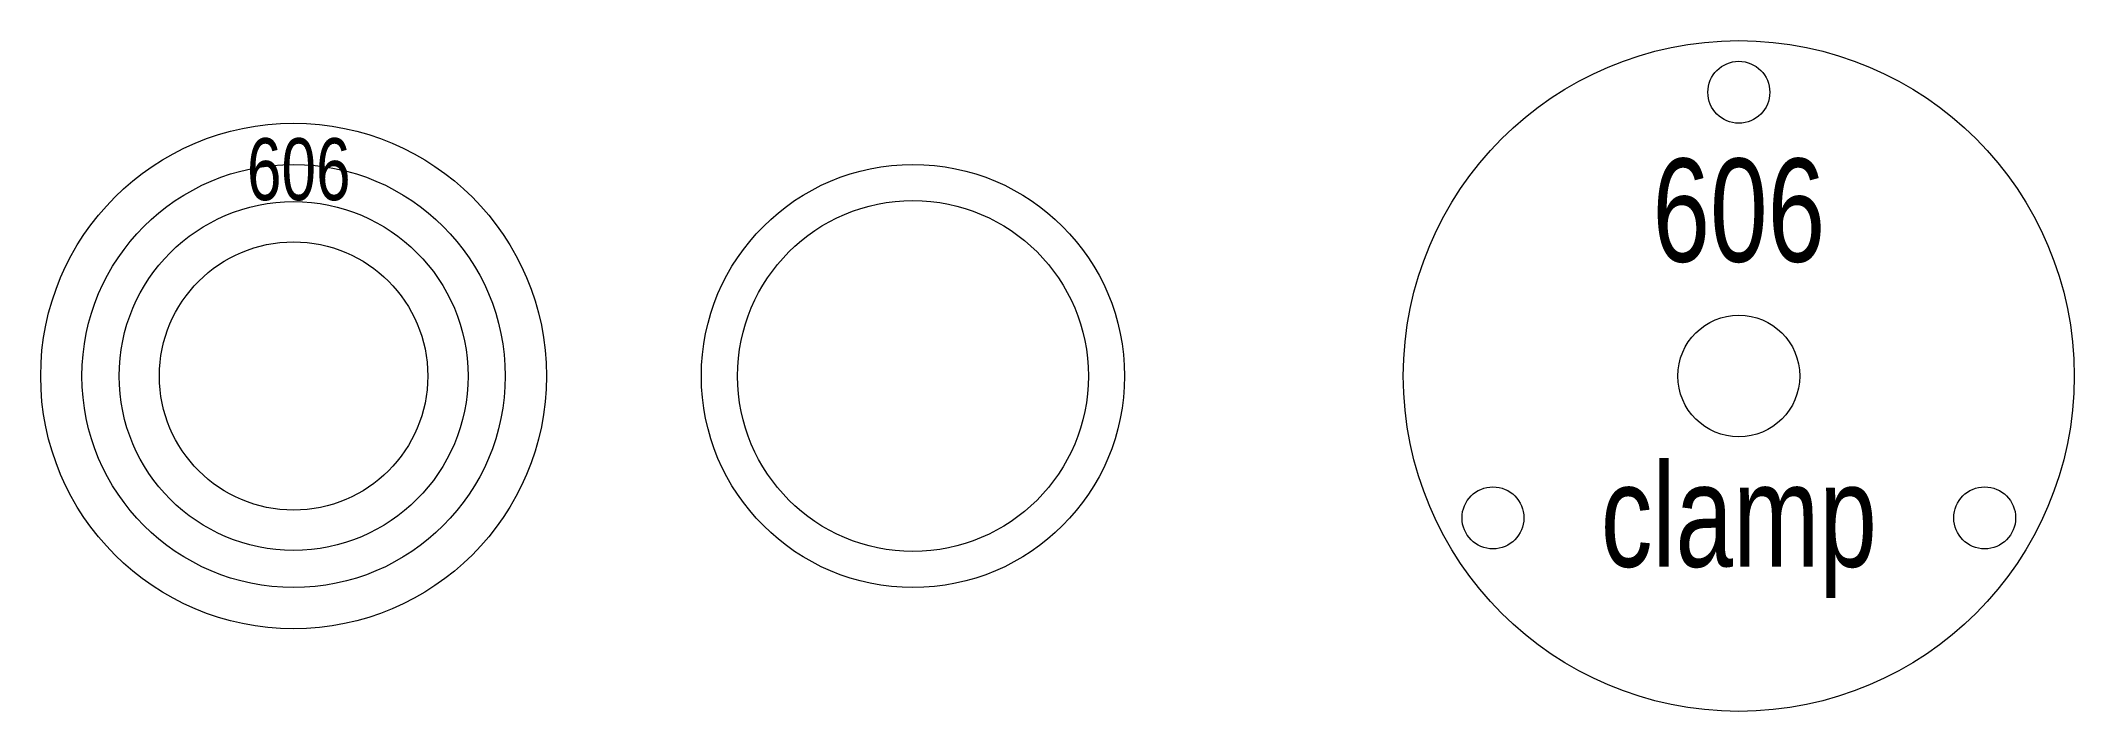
# Model space of a CAD drawing. Header units: millimetres. Extents: x 7.8 to 106.2, y 3.8 to 36.2.
import ezdxf

# ---------------------------------------------------------------- set-up
doc = ezdxf.new("R2010")
doc.units = ezdxf.units.MM
doc.layers.add('cut', color=7, linetype='CONTINUOUS', lineweight=0, true_color=0x000000)
doc.layers.add('etch', color=4, linetype='CONTINUOUS', lineweight=0, true_color=0x00ffff)
doc.styles.get("Standard").update_dxf_attribs({"font": 'txt', "width": 0.75})

msp = doc.modelspace()

# ---------------------------------------------------------------- linework, layer by layer
at = {"layer": 'cut'}
for centre, radius in [((90, 20), 16.25), ((90, 33.75), 1.5), ((20, 20), 12.25), ((50, 20), 10.25), ((50, 20), 8.5), ((20, 20), 6.5), ((90, 20), 2.95), ((78.092, 13.125), 1.5), ((101.908, 13.125), 1.5)]:
    msp.add_circle(centre, radius, dxfattribs=at)
at = {"layer": 'etch'}
for radius in [10.25, 8.45]:
    msp.add_circle((20, 20), radius, dxfattribs=at)

# ---------------------------------------------------------------- texts
at = {"layer": 'etch', "width": 100, "attachment_point": 5}
for s, insert, char_height in [('606', (20.25, 30), 3), ('606', (90, 28), 5), ('clamp', (90, 12.5), 5)]:
    msp.add_mtext(s, dxfattribs=dict(at, insert=insert, char_height=char_height))

doc.saveas('drawing.dxf')
